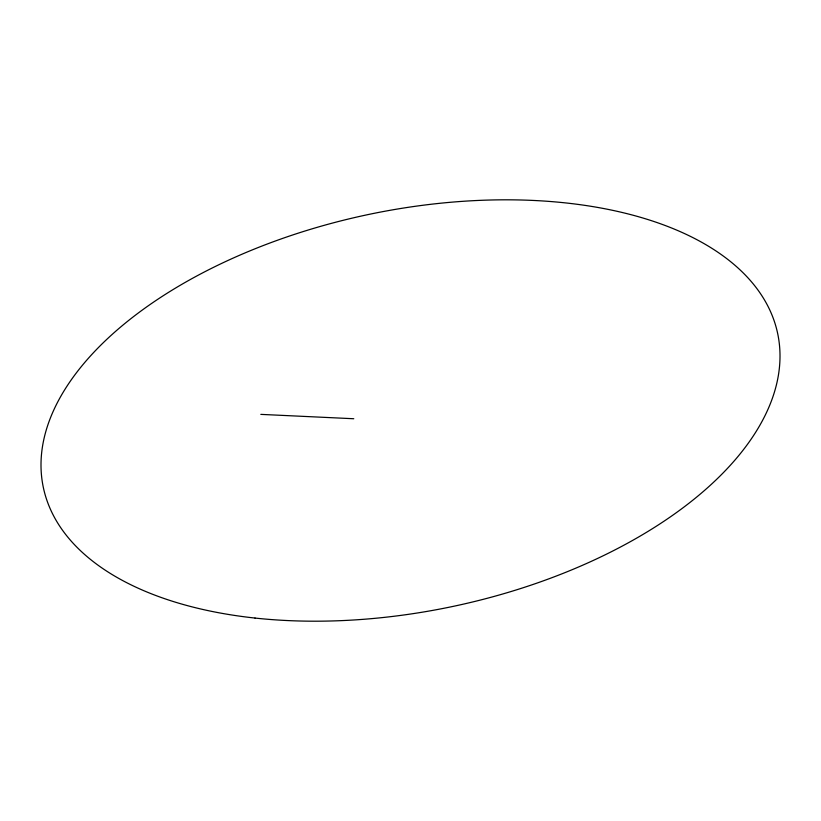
<?xml version="1.0" encoding="UTF-8"?>
<svg xmlns="http://www.w3.org/2000/svg" width="821" height="821" viewBox="0 0 821 821"><rect width="100%" height="100%" fill="white"/><g stroke="black" fill="none" stroke-linecap="round" stroke-linejoin="round"><path stroke-width="1.23" d="M260.821 414.379L353.779 418.741M255.013 618.059A375.156 200.468 -11.8 0 0 778.534 338.098A375.156 200.468 -11.8 0 0 197.953 275.353A375.156 200.468 -11.8 0 0 255.013 618.059"/></g></svg>
